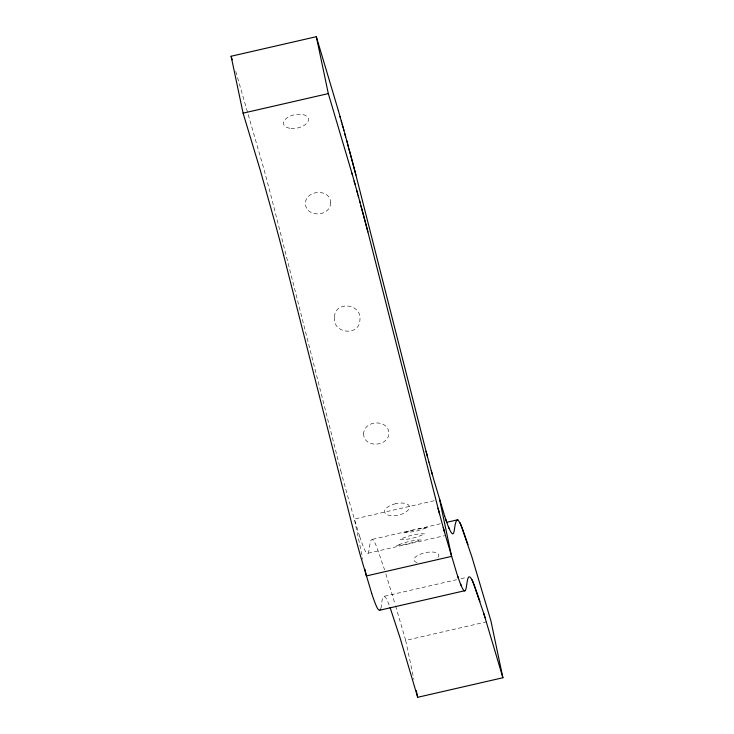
<?xml version="1.0" encoding="UTF-8"?>
<svg xmlns="http://www.w3.org/2000/svg" width="734" height="734" viewBox="0 0 734 734"><rect width="100%" height="100%" fill="white"/><g stroke="black" fill="none" stroke-linecap="round" stroke-linejoin="round"><path stroke-width="0.55" stroke-dasharray="3.67 2.75" d="M380.863 608.449C381.928 605.807 381.561 591.329 386.194 598.366A364.688 12.405 77.1 0 1 389.359 605.605L389.589 606.201M359.724 536.582A263.818 8.973 77.1 0 0 363.853 547.94C371.551 566.831 367.459 531.168 374.202 541.463A364.688 12.405 77.1 0 1 377.368 548.702L384.588 569.887M440.308 523.782L410.269 530.71L403.416 532.93L415.857 531.306L428.17 527.342L415.829 529.398M434.189 500.726L354.366 519.039L348.421 498.753A263.818 8.973 77.1 0 1 340.805 470.833M372.569 539.325L415.169 529.544M368.119 553.234L444.492 535.71M384.561 596.228L456.502 579.722M460.934 578.713L466.466 577.438M395.58 605.926L405.682 640.397L488.697 621.349M359.715 536.517L354.366 519.039L362.825 559.207M385.873 573.951L394.984 603.908M235.752 71.4L263.754 168.554A364.688 12.405 77.1 0 1 271.718 198.556L340.815 470.879M405.682 640.397L413.912 679.445M417.059 562.556A12.726 4.945 -12.1 0 1 417.444 555.61A12.726 4.945 -12.1 0 1 434.464 552.216A12.726 4.945 -12.1 0 1 436.409 558.702M334.447 317.327C332.328 333.631 359.532 336.869 359.926 319.831C362.036 303.527 334.842 300.289 334.447 317.327M330.676 202.712C330.502 216.97 305.628 217.998 305.381 203.346C305.839 189.647 330.438 188.308 330.676 202.712M363.633 433.537C363.183 447.96 387.68 447.281 388.864 433.867C389.314 419.233 364.523 419.499 363.633 433.537M396.479 545.49L408.187 543.756L421.224 539.976L417.288 539.958L408.746 541.463L396.507 545.435M400.03 539.426C407.884 540.059 417.325 537.371 424.702 533.893C416.839 533.233 407.517 536.004 400.076 539.352M395.681 503.717A12.689 5.643 -12.8 0 0 384.616 512.093A12.689 6.12 -12.8 0 0 398.397 515.167A12.689 6.12 -12.8 0 0 409.343 506.423A12.689 5.643 -12.8 0 0 395.681 503.717M290.958 128.413A12.726 6.799 -11.7 0 0 308.473 118.798A12.726 6.799 -11.7 0 0 288.609 116.871A12.726 6.799 -11.7 0 0 290.958 128.413"/><path stroke-width="1.1" d="M380.643 609.147C378.836 612.826 376.533 606.348 375.854 604.899A263.818 8.973 77.1 0 1 371.716 593.485M359.559 200.685L364.871 220.448A348.687 11.863 77.1 0 1 367.908 231.972L438.042 508.231A288.168 9.799 77.1 0 0 439.51 513.717L440.941 519.039A263.02 8.946 77.1 0 0 443.244 527.48A250.34 8.514 77.1 0 0 444.575 532.269A241.908 8.23 77.1 0 0 445.648 536.104L456.933 573.878A241.908 8.23 77.1 0 0 457.667 576.089A250.111 8.505 77.1 0 0 458.502 578.52A263.02 8.946 77.1 0 0 459.759 582.016L460.447 583.796A288.636 9.817 77.1 0 0 461.09 585.347C468.861 604.44 464.714 566.969 471.76 579.438A348.687 11.863 77.1 0 1 472.861 581.787L483.752 613.376L502.9 677.748L417.674 697.3L399.856 637.231L390.075 607.495M283.709 255.46A364.688 12.405 77.1 0 0 275.745 225.466L260.267 170.196L243.092 113.155L231.1 56.252L316.326 36.7L338.328 110.504M243.092 113.155L328.318 93.603L352.421 174.848M446.868 522.278L457.796 519.773L459.768 522.535A348.687 11.863 77.1 0 1 460.869 524.883L471.76 556.473L490.908 620.845L502.9 677.748M380.111 610.137L465.338 590.586M457.796 519.773C452.997 520.801 456.071 544.096 449.098 528.443A288.269 9.808 77.1 0 1 448.456 526.893L447.768 525.113A262.974 8.946 77.1 0 1 446.511 521.617A249.899 8.505 77.1 0 1 445.676 519.186A242.009 8.23 77.1 0 1 444.942 516.965L433.656 479.201A242.009 8.23 77.1 0 1 432.583 475.366A250.12 8.505 77.1 0 1 431.253 470.577A262.974 8.946 77.1 0 1 428.95 462.136M467.962 544.573L462.594 529.131A365.587 12.441 77.1 0 0 459.759 522.507M479.953 601.476L474.586 586.035A379.854 12.918 77.1 0 0 473.265 582.732A353.889 12.038 77.1 0 0 471.751 579.429M371.707 593.421L360.412 555.656A263.818 8.973 77.1 0 1 352.797 527.737L283.709 255.478M444.483 515.552L444.639 516.03M483.752 613.376L485.082 617.689M231.1 56.252L232.183 59.784M338.328 110.504L340.429 117.945M339.998 116.422L343.916 130.45M351.99 173.325L358.632 197.272M341.282 121L341.723 122.541M342.154 124.101L343.026 127.248M354.146 181.004L355.017 184.151M343.475 128.845L348.512 147.25M344.815 133.707L345.723 137.01M356.807 190.611L357.715 193.914M346.641 140.368L347.099 142.066M358.174 195.583L360.027 202.41M347.567 143.781L352.88 163.544A348.687 11.863 77.1 0 1 355.917 175.068L426.05 451.327A288.269 9.808 77.1 0 0 427.518 456.823L428.95 462.136M439.593 499.487L451.584 556.39L366.358 575.942L364.945 569.245M316.326 36.7L328.318 93.603M416.261 690.602L417.674 697.3M432.583 475.366A249.899 8.505 77.1 0 1 431.253 470.577M427.518 456.823A287.792 9.79 77.1 0 1 426.05 451.327M348.989 149.011A365.587 12.441 77.1 0 1 355.917 175.05M446.511 521.617A250.12 8.505 77.1 0 1 445.676 519.186M449.098 528.443A287.792 9.79 77.1 0 1 448.456 526.893M461.09 585.347A288.168 9.799 77.1 0 1 460.447 583.796M458.502 578.52A250.34 8.514 77.1 0 1 457.667 576.089M367.908 231.972A353.889 12.038 77.1 0 0 363.881 216.732A379.854 12.918 77.1 0 0 360.972 205.905M439.51 513.717A288.636 9.817 77.1 0 1 438.042 508.231M444.575 532.269A250.111 8.505 77.1 0 1 443.244 527.48"/></g></svg>
